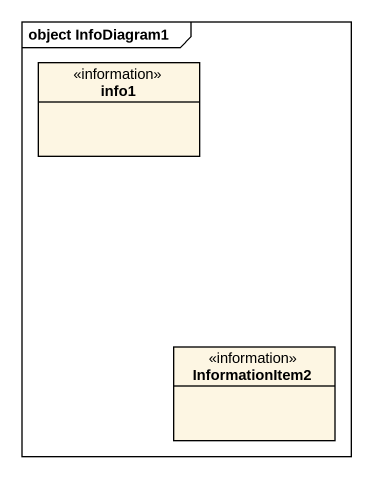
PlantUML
@startuml
mainframe object InfoDiagram1
hide circle
hide empty members
class info1 <<information>>
class InformationItem2 <<information>>
@enduml
